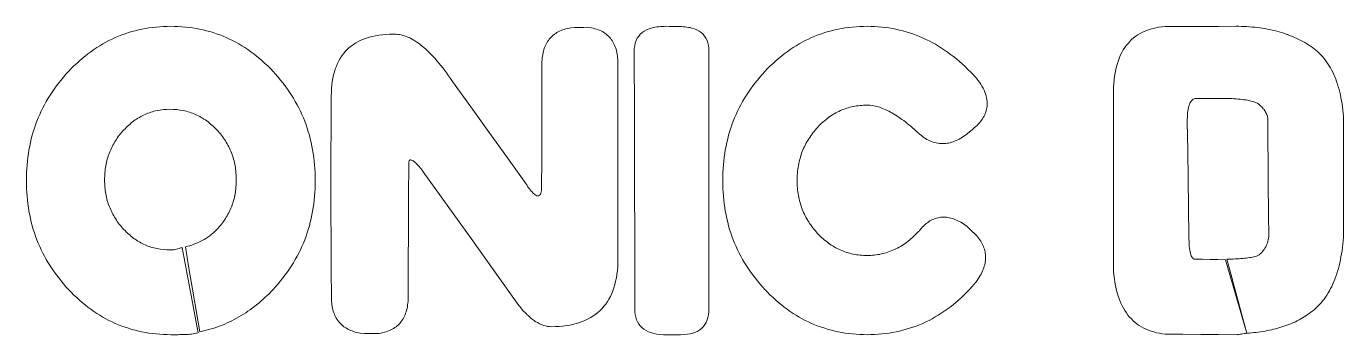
# Model space of a CAD drawing. Header units: millimetres. Extents: x 8 to 95, y 4 to 126.
# Drawn here: x 87.39 to 95.46, y 61.19 to 63.08 of the extents above; entities that cross this region are included whole.
import ezdxf

# ---------------------------------------------------------------- set-up
doc = ezdxf.new("R2010")
doc.units = ezdxf.units.MM
doc.header["$MEASUREMENT"] = 0
doc.layers.add('text outlines', color=7, linetype='Continuous', lineweight=0)

# ---------------------------------------------------------------- blocks, each defined once
blk = doc.blocks.new('Block_12')
at = {"layer": 'text outlines', "color": 7, "lineweight": 9}
for points, knots in [([(89.1613, 62.1337), (89.1613, 62.1991), (89.1559, 62.2621), (89.1452, 62.3226), (89.1344, 62.3832), (89.1182, 62.4414), (89.0967, 62.4972), (89.0751, 62.5529), (89.0482, 62.6063), (89.0158, 62.6572), (88.9835, 62.7082), (88.9457, 62.7567), (88.9026, 62.8028), (88.8594, 62.8489), (88.814, 62.8893), (88.7664, 62.9239), (88.7187, 62.9585), (88.6688, 62.9873), (88.6166, 63.0103), (88.5644, 63.0334), (88.51, 63.0506), (88.4533, 63.0621), (88.3967, 63.0736), (88.3378, 63.0794), (88.2766, 63.0794), (88.2155, 63.0794), (88.1565, 63.0736), (88.0999, 63.0621), (88.0432, 63.0506), (87.9888, 63.0334), (87.9366, 63.0103), (87.8845, 62.9873), (87.8345, 62.9585), (87.7869, 62.9239), (87.7392, 62.8893), (87.6938, 62.8489), (87.6506, 62.8028), (87.6075, 62.7567), (87.5697, 62.7082), (87.5374, 62.6572), (87.505, 62.6063), (87.4781, 62.5529), (87.4565, 62.4972), (87.435, 62.4414), (87.4188, 62.3832), (87.4081, 62.3226), (87.3973, 62.2621), (87.3919, 62.1991), (87.3919, 62.1337), (87.3919, 62.0684), (87.3973, 62.0056), (87.4081, 61.9451), (87.4188, 61.8846), (87.435, 61.8265), (87.4565, 61.7709), (87.4781, 61.7152), (87.505, 61.6619), (87.5374, 61.611), (87.5697, 61.5601), (87.6075, 61.5115), (87.6506, 61.4654), (87.6938, 61.4193), (87.7392, 61.379), (87.7869, 61.3444), (87.8345, 61.3098), (87.8845, 61.281), (87.9366, 61.2579), (87.9888, 61.2349), (88.0432, 61.2176), (88.0999, 61.206), (88.1565, 61.1945), (88.2155, 61.1887), (88.2766, 61.1887), (88.292, 61.1887), (88.3067, 61.1887), (88.3209, 61.1887), (88.3351, 61.1888), (88.3488, 61.189), (88.3625, 61.1896), (88.3761, 61.1902), (88.3896, 61.1911), (88.4032, 61.1927), (88.4169, 61.1942), (88.4307, 61.1963), (88.4449, 61.1993), (88.4449, 61.1993), (88.4203, 61.3303), (88.4203, 61.3303), (88.4203, 61.3303), (88.3958, 61.4614), (88.3958, 61.4614), (88.3958, 61.4614), (88.3712, 61.5925), (88.3712, 61.5925), (88.3712, 61.5925), (88.3466, 61.7236), (88.3466, 61.7236), (88.339, 61.7217), (88.3327, 61.7198), (88.3269, 61.718), (88.3212, 61.7162), (88.316, 61.7145), (88.3108, 61.7131), (88.3055, 61.7116), (88.3002, 61.7104), (88.2941, 61.7096), (88.288, 61.7087), (88.2811, 61.7082), (88.2728, 61.7082), (88.2451, 61.7082), (88.2184, 61.7109), (88.1927, 61.7161), (88.167, 61.7214), (88.1424, 61.7293), (88.1187, 61.7398), (88.0951, 61.7503), (88.0725, 61.7634), (88.0508, 61.7792), (88.0292, 61.7949), (88.0086, 61.8133), (87.9889, 61.8343), (87.9693, 61.8553), (87.9521, 61.8773), (87.9374, 61.9004), (87.9227, 61.9235), (87.9104, 61.9477), (87.9006, 61.973), (87.8908, 61.9983), (87.8834, 62.0247), (87.8785, 62.0522), (87.8736, 62.0797), (87.8711, 62.1082), (87.8711, 62.1379), (87.8711, 62.1677), (87.8736, 62.1964), (87.8785, 62.224), (87.8834, 62.2517), (87.8908, 62.2782), (87.9006, 62.3037), (87.9104, 62.3292), (87.9227, 62.3536), (87.9374, 62.377), (87.9521, 62.4003), (87.9693, 62.4226), (87.9889, 62.4438), (88.0086, 62.4649), (88.0292, 62.4834), (88.0508, 62.4992), (88.0725, 62.515), (88.0951, 62.5282), (88.1187, 62.5388), (88.1424, 62.5494), (88.167, 62.5573), (88.1927, 62.5626), (88.2184, 62.5679), (88.2451, 62.5706), (88.2728, 62.5706), (88.3006, 62.5706), (88.3275, 62.5679), (88.3533, 62.5626), (88.3791, 62.5573), (88.404, 62.5494), (88.4278, 62.5388), (88.4516, 62.5282), (88.4745, 62.515), (88.4963, 62.4992), (88.5181, 62.4834), (88.539, 62.4649), (88.5588, 62.4438), (88.5786, 62.4226), (88.5959, 62.4003), (88.6108, 62.377), (88.6256, 62.3536), (88.638, 62.3292), (88.6479, 62.3037), (88.6578, 62.2782), (88.6652, 62.2517), (88.6702, 62.224), (88.6751, 62.1964), (88.6776, 62.1677), (88.6776, 62.1379), (88.6776, 62.1082), (88.6751, 62.0797), (88.6702, 62.0522), (88.6652, 62.0247), (88.6578, 61.9983), (88.6479, 61.973), (88.638, 61.9477), (88.6256, 61.9235), (88.6108, 61.9004), (88.5959, 61.8773), (88.5786, 61.8553), (88.5588, 61.8343), (88.5449, 61.8196), (88.5303, 61.8067), (88.5152, 61.7952), (88.5001, 61.7838), (88.4843, 61.7739), (88.4681, 61.7653), (88.4519, 61.7566), (88.4352, 61.7493), (88.4181, 61.743), (88.401, 61.7368), (88.3835, 61.7315), (88.3656, 61.7271), (88.3656, 61.7271), (88.3879, 61.597), (88.3879, 61.597), (88.3879, 61.597), (88.4101, 61.4668), (88.4101, 61.4668), (88.4101, 61.4668), (88.4323, 61.3366), (88.4323, 61.3366), (88.4323, 61.3366), (88.4545, 61.2064), (88.4545, 61.2064), (88.4969, 61.2151), (88.538, 61.227), (88.5779, 61.2422), (88.6178, 61.2573), (88.6564, 61.2757), (88.6937, 61.2972), (88.731, 61.3188), (88.7671, 61.3436), (88.8019, 61.3716), (88.8368, 61.3996), (88.8703, 61.4309), (88.9026, 61.4654), (88.9457, 61.5115), (88.9835, 61.5601), (89.0158, 61.611), (89.0482, 61.6619), (89.0751, 61.7152), (89.0967, 61.7709), (89.1182, 61.8265), (89.1344, 61.8846), (89.1452, 61.9451), (89.1559, 62.0056), (89.1613, 62.0684), (89.1613, 62.1337)], [0, 0, 0, 0, 1, 1, 1, 2, 2, 2, 3, 3, 3, 4, 4, 4, 5, 5, 5, 6, 6, 6, 7, 7, 7, 8, 8, 8, 9, 9, 9, 10, 10, 10, 11, 11, 11, 12, 12, 12, 13, 13, 13, 14, 14, 14, 15, 15, 15, 16, 16, 16, 17, 17, 17, 18, 18, 18, 19, 19, 19, 20, 20, 20, 21, 21, 21, 22, 22, 22, 23, 23, 23, 24, 24, 24, 25, 25, 25, 26, 26, 26, 27, 27, 27, 28, 28, 28, 29, 29, 29, 30, 30, 30, 31, 31, 31, 32, 32, 32, 33, 33, 33, 34, 34, 34, 35, 35, 35, 36, 36, 36, 37, 37, 37, 38, 38, 38, 39, 39, 39, 40, 40, 40, 41, 41, 41, 42, 42, 42, 43, 43, 43, 44, 44, 44, 45, 45, 45, 46, 46, 46, 47, 47, 47, 48, 48, 48, 49, 49, 49, 50, 50, 50, 51, 51, 51, 52, 52, 52, 53, 53, 53, 54, 54, 54, 55, 55, 55, 56, 56, 56, 57, 57, 57, 58, 58, 58, 59, 59, 59, 60, 60, 60, 61, 61, 61, 62, 62, 62, 63, 63, 63, 64, 64, 64, 65, 65, 65, 66, 66, 66, 67, 67, 67, 68, 68, 68, 69, 69, 69, 70, 70, 70, 71, 71, 71, 72, 72, 72, 73, 73, 73, 74, 74, 74, 75, 75, 75, 76, 76, 76, 77, 77, 77, 78, 78, 78, 79, 79, 79, 80, 80, 80, 80]), ([(91.0148, 61.628), (91.0122, 61.5634), (91.0018, 61.5068), (90.9836, 61.4583), (90.9653, 61.4097), (90.9393, 61.3692), (90.9054, 61.3367), (90.8716, 61.3042), (90.8299, 61.2797), (90.7803, 61.2632), (90.7308, 61.2467), (90.6734, 61.2382), (90.6083, 61.2376), (90.5918, 61.2376), (90.5753, 61.2404), (90.5587, 61.2458), (90.5421, 61.2513), (90.5255, 61.2595), (90.5087, 61.2704), (90.492, 61.2813), (90.4752, 61.295), (90.4583, 61.3113), (90.4414, 61.3277), (90.4245, 61.3468), (90.4074, 61.3686), (90.4074, 61.3686), (90.2612, 61.5734), (90.2612, 61.5734), (90.2612, 61.5734), (90.1151, 61.7782), (90.1151, 61.7782), (90.1151, 61.7782), (89.9689, 61.983), (89.9689, 61.983), (89.9689, 61.983), (89.8228, 62.1878), (89.8228, 62.1878), (89.8135, 62.1999), (89.8049, 62.2106), (89.797, 62.2197), (89.7891, 62.2287), (89.782, 62.2363), (89.7755, 62.2424), (89.7691, 62.2484), (89.7634, 62.253), (89.7584, 62.256), (89.7534, 62.259), (89.7491, 62.2605), (89.7456, 62.2605), (89.7437, 62.2605), (89.742, 62.26), (89.7405, 62.2591), (89.739, 62.2582), (89.7377, 62.2569), (89.7367, 62.255), (89.7356, 62.2532), (89.7348, 62.2509), (89.7342, 62.2481), (89.7336, 62.2454), (89.7333, 62.2422), (89.7332, 62.2384), (89.7332, 62.2384), (89.7324, 62.0335), (89.7324, 62.0335), (89.7324, 62.0335), (89.7316, 61.8285), (89.7316, 61.8285), (89.7316, 61.8285), (89.7309, 61.6235), (89.7309, 61.6235), (89.7309, 61.6235), (89.7301, 61.4185), (89.7301, 61.4185), (89.7299, 61.3852), (89.7259, 61.3555), (89.7179, 61.3296), (89.71, 61.3036), (89.6982, 61.2813), (89.6825, 61.2627), (89.6668, 61.2441), (89.6472, 61.2292), (89.6238, 61.2179), (89.6003, 61.2067), (89.5729, 61.1991), (89.5416, 61.1953), (89.5416, 61.1953), (89.5154, 61.1958), (89.5154, 61.1958), (89.5154, 61.1958), (89.4891, 61.1963), (89.4891, 61.1963), (89.4891, 61.1963), (89.4628, 61.1968), (89.4628, 61.1968), (89.4628, 61.1968), (89.4366, 61.1973), (89.4366, 61.1973), (89.4075, 61.2028), (89.3819, 61.2114), (89.36, 61.2232), (89.3381, 61.235), (89.3198, 61.25), (89.3051, 61.2681), (89.2903, 61.2863), (89.2792, 61.3077), (89.2717, 61.3322), (89.2641, 61.3568), (89.2602, 61.3845), (89.2598, 61.4154), (89.2598, 61.4154), (89.2591, 61.5905), (89.2591, 61.5905), (89.2591, 61.5905), (89.2583, 61.7656), (89.2583, 61.7656), (89.2583, 61.7656), (89.2575, 61.9407), (89.2575, 61.9407), (89.2575, 61.9407), (89.2567, 62.1158), (89.2567, 62.1158), (89.2567, 62.1158), (89.2567, 62.1208), (89.2567, 62.1208), (89.2567, 62.1208), (89.2567, 62.1258), (89.2567, 62.1258), (89.2567, 62.1258), (89.2567, 62.1308), (89.2567, 62.1308), (89.2567, 62.1308), (89.2567, 62.1358), (89.2567, 62.1358), (89.2567, 62.1587), (89.2568, 62.1866), (89.2569, 62.2196), (89.257, 62.2526), (89.2572, 62.2906), (89.2574, 62.3337), (89.2576, 62.3767), (89.2579, 62.4248), (89.2582, 62.4779), (89.2585, 62.531), (89.2588, 62.5891), (89.2592, 62.6522), (89.2596, 62.7153), (89.2678, 62.7706), (89.2839, 62.8179), (89.3, 62.8652), (89.3238, 62.9047), (89.3555, 62.9362), (89.3872, 62.9678), (89.4267, 62.9914), (89.4741, 63.0072), (89.5214, 63.0229), (89.5765, 63.0308), (89.6395, 63.0308), (89.6395, 63.0308), (89.6414, 63.0308), (89.6414, 63.0308), (89.6414, 63.0308), (89.6433, 63.0308), (89.6433, 63.0308), (89.6433, 63.0308), (89.6452, 63.0308), (89.6452, 63.0308), (89.6452, 63.0308), (89.6471, 63.0308), (89.6471, 63.0308), (89.6735, 63.0308), (89.7007, 63.0248), (89.7288, 63.0127), (89.7568, 63.0007), (89.7856, 62.9826), (89.8153, 62.9584), (89.8449, 62.9343), (89.8753, 62.9041), (89.9065, 62.8679), (89.9378, 62.8317), (89.9698, 62.7894), (90.0026, 62.7411), (90.0026, 62.7411), (90.1144, 62.5848), (90.1144, 62.5848), (90.1144, 62.5848), (90.2262, 62.4284), (90.2262, 62.4284), (90.2262, 62.4284), (90.338, 62.2721), (90.338, 62.2721), (90.338, 62.2721), (90.4498, 62.1158), (90.4498, 62.1158), (90.4581, 62.1031), (90.466, 62.0919), (90.4733, 62.0824), (90.4806, 62.0729), (90.4874, 62.0649), (90.4937, 62.0586), (90.5, 62.0523), (90.5058, 62.0475), (90.511, 62.0444), (90.5163, 62.0412), (90.521, 62.0397), (90.5252, 62.0397), (90.5282, 62.0397), (90.531, 62.0405), (90.5334, 62.0423), (90.5359, 62.0441), (90.538, 62.0468), (90.5399, 62.0503), (90.5417, 62.0539), (90.5433, 62.0584), (90.5445, 62.0638), (90.5457, 62.0692), (90.5467, 62.0755), (90.5473, 62.0827), (90.5473, 62.0827), (90.5478, 62.2753), (90.5478, 62.2753), (90.5478, 62.2753), (90.5483, 62.4679), (90.5483, 62.4679), (90.5483, 62.4679), (90.5488, 62.6605), (90.5488, 62.6605), (90.5488, 62.6605), (90.5493, 62.8531), (90.5493, 62.8531), (90.5496, 62.884), (90.5535, 62.9117), (90.561, 62.9362), (90.5685, 62.9607), (90.5796, 62.9821), (90.5943, 63.0002), (90.609, 63.0184), (90.6274, 63.0333), (90.6493, 63.0451), (90.6713, 63.057), (90.6969, 63.0656), (90.7261, 63.0711), (90.7261, 63.0711), (90.7523, 63.0716), (90.7523, 63.0716), (90.7523, 63.0716), (90.7786, 63.0722), (90.7786, 63.0722), (90.7786, 63.0722), (90.8049, 63.0727), (90.8049, 63.0727), (90.8049, 63.0727), (90.8311, 63.0732), (90.8311, 63.0732), (90.8616, 63.0695), (90.8883, 63.0621), (90.9112, 63.051), (90.9341, 63.0399), (90.9531, 63.025), (90.9684, 63.0065), (90.9837, 62.988), (90.9952, 62.9658), (91.0029, 62.9399), (91.0107, 62.9139), (91.0146, 62.8843), (91.0148, 62.851), (91.0148, 62.851), (91.0148, 62.5452), (91.0148, 62.5452), (91.0148, 62.5452), (91.0148, 62.2395), (91.0148, 62.2395), (91.0148, 62.2395), (91.0148, 61.9337), (91.0148, 61.9337), (91.0148, 61.9337), (91.0148, 61.628), (91.0148, 61.628)], [0, 0, 0, 0, 1, 1, 1, 2, 2, 2, 3, 3, 3, 4, 4, 4, 5, 5, 5, 6, 6, 6, 7, 7, 7, 8, 8, 8, 9, 9, 9, 10, 10, 10, 11, 11, 11, 12, 12, 12, 13, 13, 13, 14, 14, 14, 15, 15, 15, 16, 16, 16, 17, 17, 17, 18, 18, 18, 19, 19, 19, 20, 20, 20, 21, 21, 21, 22, 22, 22, 23, 23, 23, 24, 24, 24, 25, 25, 25, 26, 26, 26, 27, 27, 27, 28, 28, 28, 29, 29, 29, 30, 30, 30, 31, 31, 31, 32, 32, 32, 33, 33, 33, 34, 34, 34, 35, 35, 35, 36, 36, 36, 37, 37, 37, 38, 38, 38, 39, 39, 39, 40, 40, 40, 41, 41, 41, 42, 42, 42, 43, 43, 43, 44, 44, 44, 45, 45, 45, 46, 46, 46, 47, 47, 47, 48, 48, 48, 49, 49, 49, 50, 50, 50, 51, 51, 51, 52, 52, 52, 53, 53, 53, 54, 54, 54, 55, 55, 55, 56, 56, 56, 57, 57, 57, 58, 58, 58, 59, 59, 59, 60, 60, 60, 61, 61, 61, 62, 62, 62, 63, 63, 63, 64, 64, 64, 65, 65, 65, 66, 66, 66, 67, 67, 67, 68, 68, 68, 69, 69, 69, 70, 70, 70, 71, 71, 71, 72, 72, 72, 73, 73, 73, 74, 74, 74, 75, 75, 75, 76, 76, 76, 77, 77, 77, 78, 78, 78, 79, 79, 79, 80, 80, 80, 81, 81, 81, 82, 82, 82, 83, 83, 83, 84, 84, 84, 85, 85, 85, 86, 86, 86, 87, 87, 87, 88, 88, 88, 89, 89, 89, 90, 90, 90, 91, 91, 91, 92, 92, 92, 92]), ([(91.5722, 61.3486), (91.572, 61.322), (91.5682, 61.2987), (91.5609, 61.2787), (91.5535, 61.2587), (91.5426, 61.2421), (91.528, 61.2287), (91.5134, 61.2154), (91.4953, 61.2054), (91.4736, 61.1987), (91.4518, 61.1921), (91.4265, 61.1887), (91.3975, 61.1887), (91.3975, 61.1887), (91.3717, 61.1887), (91.3717, 61.1887), (91.3717, 61.1887), (91.3458, 61.1887), (91.3458, 61.1887), (91.3458, 61.1887), (91.32, 61.1887), (91.32, 61.1887), (91.32, 61.1887), (91.2942, 61.1887), (91.2942, 61.1887), (91.2648, 61.1898), (91.2391, 61.194), (91.2171, 61.2011), (91.1951, 61.2083), (91.1768, 61.2185), (91.1621, 61.2317), (91.1474, 61.2449), (91.1364, 61.2612), (91.1291, 61.2805), (91.1218, 61.2998), (91.1181, 61.3221), (91.1181, 61.3475), (91.1181, 61.3475), (91.1172, 61.7417), (91.1172, 61.7417), (91.1172, 61.7417), (91.1162, 62.1358), (91.1162, 62.1358), (91.1162, 62.1358), (91.1153, 62.5299), (91.1153, 62.5299), (91.1153, 62.5299), (91.1143, 62.924), (91.1143, 62.924), (91.1143, 62.9499), (91.1184, 62.9726), (91.1265, 62.992), (91.1347, 63.0115), (91.1469, 63.0277), (91.1631, 63.0406), (91.1794, 63.0535), (91.1997, 63.0632), (91.2241, 63.0697), (91.2484, 63.0762), (91.2769, 63.0794), (91.3093, 63.0794), (91.3093, 63.0794), (91.3278, 63.0791), (91.3278, 63.0791), (91.3278, 63.0791), (91.3462, 63.0789), (91.3462, 63.0789), (91.3462, 63.0789), (91.3646, 63.0786), (91.3646, 63.0786), (91.3646, 63.0786), (91.3831, 63.0784), (91.3831, 63.0784), (91.4146, 63.0784), (91.4422, 63.0752), (91.4658, 63.0689), (91.4894, 63.0626), (91.5091, 63.0532), (91.5249, 63.0406), (91.5407, 63.028), (91.5525, 63.0122), (91.5604, 62.9933), (91.5682, 62.9744), (91.5722, 62.9524), (91.5722, 62.9271), (91.5722, 62.9271), (91.5722, 62.5325), (91.5722, 62.5325), (91.5722, 62.5325), (91.5722, 62.1379), (91.5722, 62.1379), (91.5722, 62.1379), (91.5722, 61.7432), (91.5722, 61.7432), (91.5722, 61.7432), (91.5722, 61.3486), (91.5722, 61.3486)], [0, 0, 0, 0, 1, 1, 1, 2, 2, 2, 3, 3, 3, 4, 4, 4, 5, 5, 5, 6, 6, 6, 7, 7, 7, 8, 8, 8, 9, 9, 9, 10, 10, 10, 11, 11, 11, 12, 12, 12, 13, 13, 13, 14, 14, 14, 15, 15, 15, 16, 16, 16, 17, 17, 17, 18, 18, 18, 19, 19, 19, 20, 20, 20, 21, 21, 21, 22, 22, 22, 23, 23, 23, 24, 24, 24, 25, 25, 25, 26, 26, 26, 27, 27, 27, 28, 28, 28, 29, 29, 29, 30, 30, 30, 31, 31, 31, 32, 32, 32, 32]), ([(93.2065, 61.5115), (93.2018, 61.5057), (93.1975, 61.5003), (93.1935, 61.4955), (93.1895, 61.4907), (93.1859, 61.4864), (93.1827, 61.4826), (93.1795, 61.4788), (93.1767, 61.4755), (93.1742, 61.4728), (93.1718, 61.47), (93.1697, 61.4678), (93.168, 61.4661), (93.1246, 61.4199), (93.0791, 61.3795), (93.0313, 61.3448), (92.9835, 61.3102), (92.9335, 61.2813), (92.8812, 61.2581), (92.8289, 61.235), (92.7745, 61.2177), (92.7177, 61.2061), (92.661, 61.1945), (92.6021, 61.1887), (92.5409, 61.1887), (92.4798, 61.1887), (92.4209, 61.1945), (92.3642, 61.206), (92.3076, 61.2176), (92.2531, 61.2349), (92.201, 61.2579), (92.1488, 61.281), (92.0989, 61.3098), (92.0512, 61.3444), (92.0035, 61.379), (91.9581, 61.4193), (91.915, 61.4654), (91.8718, 61.5115), (91.8341, 61.5601), (91.8017, 61.611), (91.7694, 61.6619), (91.7424, 61.7152), (91.7209, 61.7709), (91.6993, 61.8265), (91.6832, 61.8846), (91.6724, 61.9451), (91.6616, 62.0056), (91.6562, 62.0684), (91.6562, 62.1337), (91.6562, 62.1991), (91.6616, 62.2621), (91.6724, 62.3226), (91.6832, 62.3832), (91.6993, 62.4414), (91.7209, 62.4972), (91.7424, 62.5529), (91.7694, 62.6063), (91.8017, 62.6572), (91.8341, 62.7082), (91.8718, 62.7567), (91.915, 62.8028), (91.9581, 62.8489), (92.0035, 62.8893), (92.0512, 62.9239), (92.0989, 62.9585), (92.1488, 62.9873), (92.201, 63.0103), (92.2531, 63.0334), (92.3076, 63.0506), (92.3642, 63.0621), (92.4209, 63.0736), (92.4798, 63.0794), (92.5409, 63.0794), (92.6013, 63.0792), (92.6598, 63.0732), (92.7165, 63.0614), (92.7731, 63.0496), (92.8278, 63.032), (92.8807, 63.0086), (92.9336, 62.9852), (92.9846, 62.9559), (93.0337, 62.9209), (93.0829, 62.8858), (93.1301, 62.845), (93.1755, 62.7983), (93.1922, 62.7815), (93.2069, 62.7649), (93.2194, 62.7485), (93.232, 62.7322), (93.2425, 62.716), (93.2509, 62.7), (93.2593, 62.6841), (93.2656, 62.6683), (93.2698, 62.6528), (93.274, 62.6372), (93.2761, 62.6219), (93.2761, 62.6067), (93.2761, 62.5947), (93.2748, 62.5828), (93.2723, 62.5711), (93.2697, 62.5595), (93.2658, 62.548), (93.2606, 62.5367), (93.2555, 62.5254), (93.249, 62.5143), (93.2413, 62.5034), (93.2335, 62.4925), (93.2245, 62.4818), (93.2141, 62.4713), (93.2141, 62.4713), (93.1987, 62.4583), (93.1987, 62.4583), (93.1987, 62.4583), (93.1833, 62.4453), (93.1833, 62.4453), (93.1833, 62.4453), (93.1679, 62.4323), (93.1679, 62.4323), (93.1679, 62.4323), (93.1525, 62.4193), (93.1525, 62.4193), (93.1397, 62.4094), (93.127, 62.4008), (93.1144, 62.3933), (93.1018, 62.3859), (93.0892, 62.3798), (93.0767, 62.3748), (93.0643, 62.3699), (93.0518, 62.3662), (93.0395, 62.3637), (93.0271, 62.3613), (93.0148, 62.3601), (93.0026, 62.3601), (92.9894, 62.3601), (92.9764, 62.3615), (92.9636, 62.3643), (92.9508, 62.367), (92.9381, 62.3712), (92.9256, 62.3768), (92.9132, 62.3824), (92.9009, 62.3894), (92.8888, 62.3977), (92.8767, 62.4061), (92.8648, 62.4158), (92.8531, 62.4269), (92.8224, 62.4551), (92.7929, 62.4797), (92.7646, 62.5009), (92.7363, 62.522), (92.7092, 62.5396), (92.6832, 62.5537), (92.6572, 62.5678), (92.6324, 62.5784), (92.6087, 62.5855), (92.585, 62.5925), (92.5624, 62.596), (92.5409, 62.596), (92.5115, 62.596), (92.4831, 62.5932), (92.4557, 62.5876), (92.4284, 62.5819), (92.4021, 62.5735), (92.3769, 62.5622), (92.3516, 62.5509), (92.3275, 62.5368), (92.3043, 62.5199), (92.2812, 62.503), (92.2591, 62.4832), (92.2381, 62.4607), (92.2171, 62.4381), (92.1987, 62.4143), (92.183, 62.3894), (92.1672, 62.3645), (92.1541, 62.3384), (92.1436, 62.3111), (92.133, 62.2839), (92.1252, 62.2555), (92.1199, 62.2259), (92.1147, 62.1963), (92.112, 62.1656), (92.112, 62.1337), (92.112, 62.1021), (92.1147, 62.0717), (92.1199, 62.0424), (92.1252, 62.0131), (92.133, 61.9849), (92.1435, 61.9579), (92.154, 61.9309), (92.1671, 61.9051), (92.1828, 61.8803), (92.1985, 61.8556), (92.2169, 61.832), (92.2378, 61.8095), (92.2587, 61.7871), (92.2807, 61.7674), (92.3038, 61.7505), (92.3269, 61.7336), (92.3511, 61.7196), (92.3763, 61.7083), (92.4016, 61.697), (92.4279, 61.6886), (92.4554, 61.6829), (92.4828, 61.6773), (92.5113, 61.6745), (92.5409, 61.6745), (92.5706, 61.6745), (92.5993, 61.6775), (92.6271, 61.6834), (92.6548, 61.6894), (92.6817, 61.6983), (92.7076, 61.7102), (92.7335, 61.7221), (92.7585, 61.737), (92.7826, 61.7549), (92.8067, 61.7727), (92.8298, 61.7936), (92.852, 61.8175), (92.853, 61.8181), (92.8543, 61.8193), (92.8559, 61.821), (92.8576, 61.8226), (92.8595, 61.8247), (92.8619, 61.8274), (92.8642, 61.83), (92.8669, 61.8331), (92.8699, 61.8367), (92.8729, 61.8404), (92.8762, 61.8445), (92.8799, 61.8492), (92.8898, 61.8591), (92.8998, 61.8679), (92.9101, 61.8754), (92.9204, 61.883), (92.931, 61.8892), (92.9417, 61.8943), (92.9525, 61.8993), (92.9636, 61.9031), (92.9749, 61.9056), (92.9861, 61.9082), (92.9977, 61.9094), (93.0095, 61.9094), (93.0208, 61.9094), (93.0322, 61.9083), (93.0437, 61.9059), (93.0553, 61.9036), (93.067, 61.9001), (93.0788, 61.8954), (93.0906, 61.8908), (93.1026, 61.8849), (93.1147, 61.8779), (93.1268, 61.8709), (93.139, 61.8627), (93.1514, 61.8533), (93.1514, 61.8533), (93.1668, 61.8385), (93.1668, 61.8385), (93.1668, 61.8385), (93.1823, 61.8237), (93.1823, 61.8237), (93.1823, 61.8237), (93.1977, 61.8088), (93.1977, 61.8088), (93.1977, 61.8088), (93.2131, 61.794), (93.2131, 61.794), (93.222, 61.7836), (93.2297, 61.7731), (93.2364, 61.7624), (93.2431, 61.7518), (93.2486, 61.7411), (93.2531, 61.7302), (93.2576, 61.7194), (93.2609, 61.7084), (93.2631, 61.6973), (93.2654, 61.6863), (93.2665, 61.6751), (93.2665, 61.6638), (93.2665, 61.6517), (93.2652, 61.6394), (93.2627, 61.627), (93.2602, 61.6146), (93.2565, 61.602), (93.2515, 61.5893), (93.2465, 61.5767), (93.2403, 61.5638), (93.2328, 61.5509), (93.2253, 61.5379), (93.2165, 61.5248), (93.2065, 61.5115)], [0, 0, 0, 0, 1, 1, 1, 2, 2, 2, 3, 3, 3, 4, 4, 4, 5, 5, 5, 6, 6, 6, 7, 7, 7, 8, 8, 8, 9, 9, 9, 10, 10, 10, 11, 11, 11, 12, 12, 12, 13, 13, 13, 14, 14, 14, 15, 15, 15, 16, 16, 16, 17, 17, 17, 18, 18, 18, 19, 19, 19, 20, 20, 20, 21, 21, 21, 22, 22, 22, 23, 23, 23, 24, 24, 24, 25, 25, 25, 26, 26, 26, 27, 27, 27, 28, 28, 28, 29, 29, 29, 30, 30, 30, 31, 31, 31, 32, 32, 32, 33, 33, 33, 34, 34, 34, 35, 35, 35, 36, 36, 36, 37, 37, 37, 38, 38, 38, 39, 39, 39, 40, 40, 40, 41, 41, 41, 42, 42, 42, 43, 43, 43, 44, 44, 44, 45, 45, 45, 46, 46, 46, 47, 47, 47, 48, 48, 48, 49, 49, 49, 50, 50, 50, 51, 51, 51, 52, 52, 52, 53, 53, 53, 54, 54, 54, 55, 55, 55, 56, 56, 56, 57, 57, 57, 58, 58, 58, 59, 59, 59, 60, 60, 60, 61, 61, 61, 62, 62, 62, 63, 63, 63, 64, 64, 64, 65, 65, 65, 66, 66, 66, 67, 67, 67, 68, 68, 68, 69, 69, 69, 70, 70, 70, 71, 71, 71, 72, 72, 72, 73, 73, 73, 74, 74, 74, 75, 75, 75, 76, 76, 76, 77, 77, 77, 78, 78, 78, 79, 79, 79, 80, 80, 80, 81, 81, 81, 82, 82, 82, 83, 83, 83, 84, 84, 84, 85, 85, 85, 86, 86, 86, 87, 87, 87, 88, 88, 88, 89, 89, 89, 90, 90, 90, 91, 91, 91, 92, 92, 92, 93, 93, 93, 94, 94, 94, 95, 95, 95, 96, 96, 96, 96]), ([(95.256, 62.9578), (95.2255, 62.9781), (95.193, 62.9959), (95.1587, 63.0111), (95.1245, 63.0263), (95.0883, 63.039), (95.0504, 63.0491), (95.0124, 63.0592), (94.9725, 63.0668), (94.9309, 63.0718), (94.8892, 63.0769), (94.8456, 63.0794), (94.8002, 63.0794), (94.8002, 63.0794), (94.6918, 63.0789), (94.6918, 63.0789), (94.6918, 63.0789), (94.5834, 63.0784), (94.5834, 63.0784), (94.5834, 63.0784), (94.4749, 63.0778), (94.4749, 63.0778), (94.4749, 63.0778), (94.3665, 63.0773), (94.3665, 63.0773), (94.3135, 63.0738), (94.2672, 63.0624), (94.2274, 63.0432), (94.1877, 63.024), (94.1546, 62.997), (94.1281, 62.962), (94.1016, 62.9271), (94.0817, 62.8844), (94.0684, 62.8338), (94.0552, 62.7832), (94.0485, 62.7247), (94.0485, 62.6584), (94.0485, 62.6584), (94.0485, 62.3937), (94.0485, 62.3937), (94.0485, 62.3937), (94.0485, 62.1289), (94.0485, 62.1289), (94.0485, 62.1289), (94.0485, 61.8641), (94.0485, 61.8641), (94.0485, 61.8641), (94.0485, 61.5994), (94.0485, 61.5994), (94.052, 61.5366), (94.0612, 61.481), (94.0761, 61.4327), (94.0911, 61.3843), (94.1118, 61.3432), (94.1383, 61.3092), (94.1648, 61.2753), (94.197, 61.2486), (94.235, 61.2291), (94.2731, 61.2095), (94.3169, 61.1973), (94.3665, 61.1922), (94.3665, 61.1922), (94.4749, 61.1913), (94.4749, 61.1913), (94.4749, 61.1913), (94.5834, 61.1905), (94.5834, 61.1905), (94.5834, 61.1905), (94.6918, 61.1896), (94.6918, 61.1896), (94.6918, 61.1896), (94.8002, 61.1887), (94.8002, 61.1887), (94.8063, 61.1887), (94.812, 61.1892), (94.8175, 61.1899), (94.8231, 61.1906), (94.8284, 61.1916), (94.8337, 61.1926), (94.8391, 61.1937), (94.8443, 61.1947), (94.8497, 61.1956), (94.8551, 61.1966), (94.8607, 61.1973), (94.8664, 61.1977), (94.8664, 61.1977), (94.8337, 61.3104), (94.8337, 61.3104), (94.8337, 61.3104), (94.8011, 61.4231), (94.8011, 61.4231), (94.8011, 61.4231), (94.7684, 61.5358), (94.7684, 61.5358), (94.7684, 61.5358), (94.7357, 61.6485), (94.7357, 61.6485), (94.7357, 61.6485), (94.6886, 61.6494), (94.6886, 61.6494), (94.6886, 61.6494), (94.6414, 61.6503), (94.6414, 61.6503), (94.6414, 61.6503), (94.5942, 61.6512), (94.5942, 61.6512), (94.5942, 61.6512), (94.547, 61.6521), (94.547, 61.6521), (94.5413, 61.6521), (94.5362, 61.655), (94.5318, 61.6609), (94.5274, 61.6667), (94.5237, 61.6755), (94.5207, 61.6871), (94.5177, 61.6988), (94.5154, 61.7134), (94.5138, 61.7309), (94.5123, 61.7483), (94.5114, 61.7687), (94.5112, 61.792), (94.5112, 61.792), (94.5088, 61.9676), (94.5088, 61.9676), (94.5088, 61.9676), (94.5064, 62.1432), (94.5064, 62.1432), (94.5064, 62.1432), (94.504, 62.3188), (94.504, 62.3188), (94.504, 62.3188), (94.5016, 62.4944), (94.5016, 62.4944), (94.5016, 62.4944), (94.5016, 62.4976), (94.5016, 62.4976), (94.5016, 62.4976), (94.5016, 62.5008), (94.5016, 62.5008), (94.5016, 62.5008), (94.5016, 62.504), (94.5016, 62.504), (94.5016, 62.504), (94.5016, 62.5072), (94.5016, 62.5072), (94.5017, 62.5272), (94.5028, 62.545), (94.5049, 62.5604), (94.507, 62.5758), (94.51, 62.5889), (94.514, 62.5997), (94.5179, 62.6104), (94.5228, 62.6189), (94.5287, 62.625), (94.5345, 62.6311), (94.5413, 62.6349), (94.5491, 62.6364), (94.5491, 62.6364), (94.6017, 62.6364), (94.6017, 62.6364), (94.6017, 62.6364), (94.6543, 62.6364), (94.6543, 62.6364), (94.6543, 62.6364), (94.707, 62.6364), (94.707, 62.6364), (94.707, 62.6364), (94.7596, 62.6364), (94.7596, 62.6364), (94.7785, 62.636), (94.7962, 62.6351), (94.8128, 62.6337), (94.8295, 62.6323), (94.845, 62.6303), (94.8594, 62.6279), (94.8738, 62.6254), (94.8871, 62.6224), (94.8993, 62.6189), (94.9115, 62.6153), (94.9225, 62.6113), (94.9325, 62.6067), (94.9417, 62.5997), (94.9498, 62.5925), (94.9569, 62.5852), (94.9641, 62.5778), (94.9702, 62.5704), (94.9754, 62.5628), (94.9805, 62.5552), (94.9847, 62.5475), (94.9878, 62.5397), (94.991, 62.5318), (94.9931, 62.5239), (94.9942, 62.5158), (94.9949, 62.408), (94.9955, 62.3123), (94.9962, 62.2286), (94.9968, 62.145), (94.9973, 62.0733), (94.9979, 62.0137), (94.9985, 61.9541), (94.999, 61.9065), (94.9995, 61.8709), (95.0001, 61.8353), (95.0006, 61.8118), (95.0011, 61.8002), (95.0002, 61.7864), (94.9982, 61.7733), (94.9949, 61.7611), (94.9917, 61.7489), (94.9873, 61.7375), (94.9817, 61.7269), (94.9761, 61.7163), (94.9692, 61.7066), (94.9612, 61.6977), (94.9532, 61.6888), (94.944, 61.6807), (94.9336, 61.6735), (94.9236, 61.6701), (94.9127, 61.6671), (94.9008, 61.6646), (94.889, 61.662), (94.8762, 61.6599), (94.8625, 61.6581), (94.8488, 61.6564), (94.8342, 61.655), (94.8187, 61.654), (94.8031, 61.653), (94.7866, 61.6524), (94.7692, 61.6521), (94.7692, 61.6521), (94.7628, 61.6521), (94.7628, 61.6521), (94.7628, 61.6521), (94.7564, 61.6521), (94.7564, 61.6521), (94.7564, 61.6521), (94.75, 61.6521), (94.75, 61.6521), (94.75, 61.6521), (94.7436, 61.6521), (94.7436, 61.6521), (94.7436, 61.6521), (94.7743, 61.5385), (94.7743, 61.5385), (94.7743, 61.5385), (94.805, 61.4249), (94.805, 61.4249), (94.805, 61.4249), (94.8357, 61.3113), (94.8357, 61.3113), (94.8357, 61.3113), (94.8664, 61.1977), (94.8664, 61.1977), (94.9047, 61.2003), (94.9419, 61.2047), (94.9776, 61.211), (95.0134, 61.2173), (95.0477, 61.2255), (95.0806, 61.2359), (95.1135, 61.2463), (95.1448, 61.2589), (95.1745, 61.2738), (95.2042, 61.2887), (95.2322, 61.306), (95.2584, 61.3258), (95.2886, 61.3487), (95.3154, 61.3758), (95.3388, 61.4072), (95.3622, 61.4386), (95.3823, 61.4743), (95.399, 61.5142), (95.4157, 61.5542), (95.4291, 61.5985), (95.439, 61.6471), (95.449, 61.6957), (95.4557, 61.7486), (95.4589, 61.8057), (95.4589, 61.8057), (95.4589, 61.9811), (95.4589, 61.9811), (95.4589, 61.9811), (95.4589, 62.1565), (95.4589, 62.1565), (95.4589, 62.1565), (95.4589, 62.3318), (95.4589, 62.3318), (95.4589, 62.3318), (95.4589, 62.5072), (95.4589, 62.5072), (95.4557, 62.562), (95.449, 62.6126), (95.4389, 62.6588), (95.4288, 62.705), (95.4153, 62.7469), (95.3984, 62.7844), (95.3815, 62.822), (95.3612, 62.8552), (95.3375, 62.8841), (95.3138, 62.913), (95.2866, 62.9375), (95.256, 62.9578)], [0, 0, 0, 0, 1, 1, 1, 2, 2, 2, 3, 3, 3, 4, 4, 4, 5, 5, 5, 6, 6, 6, 7, 7, 7, 8, 8, 8, 9, 9, 9, 10, 10, 10, 11, 11, 11, 12, 12, 12, 13, 13, 13, 14, 14, 14, 15, 15, 15, 16, 16, 16, 17, 17, 17, 18, 18, 18, 19, 19, 19, 20, 20, 20, 21, 21, 21, 22, 22, 22, 23, 23, 23, 24, 24, 24, 25, 25, 25, 26, 26, 26, 27, 27, 27, 28, 28, 28, 29, 29, 29, 30, 30, 30, 31, 31, 31, 32, 32, 32, 33, 33, 33, 34, 34, 34, 35, 35, 35, 36, 36, 36, 37, 37, 37, 38, 38, 38, 39, 39, 39, 40, 40, 40, 41, 41, 41, 42, 42, 42, 43, 43, 43, 44, 44, 44, 45, 45, 45, 46, 46, 46, 47, 47, 47, 48, 48, 48, 49, 49, 49, 50, 50, 50, 51, 51, 51, 52, 52, 52, 53, 53, 53, 54, 54, 54, 55, 55, 55, 56, 56, 56, 57, 57, 57, 58, 58, 58, 59, 59, 59, 60, 60, 60, 61, 61, 61, 62, 62, 62, 63, 63, 63, 64, 64, 64, 65, 65, 65, 66, 66, 66, 67, 67, 67, 68, 68, 68, 69, 69, 69, 70, 70, 70, 71, 71, 71, 72, 72, 72, 73, 73, 73, 74, 74, 74, 75, 75, 75, 76, 76, 76, 77, 77, 77, 78, 78, 78, 79, 79, 79, 80, 80, 80, 81, 81, 81, 82, 82, 82, 83, 83, 83, 84, 84, 84, 85, 85, 85, 86, 86, 86, 87, 87, 87, 88, 88, 88, 89, 89, 89, 90, 90, 90, 91, 91, 91, 92, 92, 92, 93, 93, 93, 94, 94, 94, 95, 95, 95, 96, 96, 96, 97, 97, 97, 98, 98, 98, 99, 99, 99, 100, 100, 100, 100])]:
    blk.add_open_spline(points, degree=3, knots=knots, dxfattribs=at)

msp = doc.modelspace()

# ---------------------------------------------------------------- block references
at = {"layer": 'text outlines'}
msp.add_blockref('Block_12', (0, 0), dxfattribs=at)

doc.saveas('drawing.dxf')
